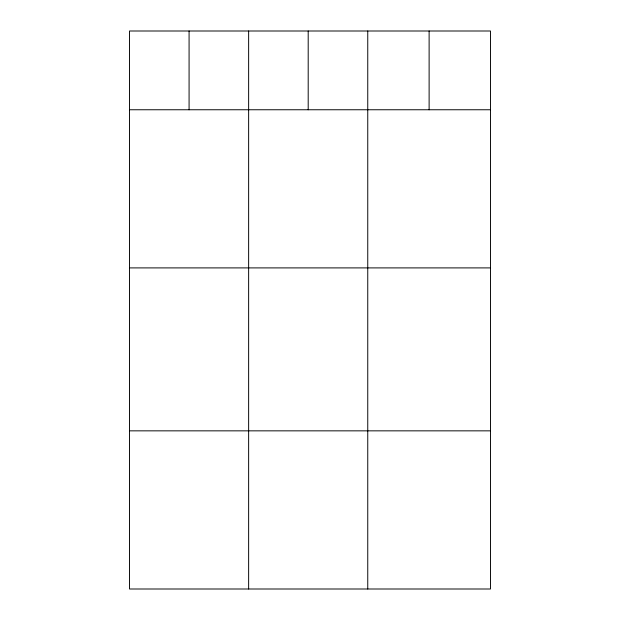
<?xml version="1.0" encoding="UTF-8"?>
<svg xmlns="http://www.w3.org/2000/svg" width="620" height="620" viewBox="0 0 620 620"><rect width="100%" height="100%" fill="white"/><g stroke="black" fill="none" stroke-linecap="round" stroke-linejoin="round"><path stroke-width="0.93" d="M490.482 109.756L490.482 589L129.518 589L129.518 31L490.482 31L490.482 109.756L129.518 109.756M129.518 267.902L490.482 267.902M129.518 430.846L490.482 430.846M429.118 31L429.118 109.756M367.753 31L367.753 589M308.194 31L308.194 109.756M248.636 31L248.636 589M189.077 31L189.077 109.756"/></g></svg>
